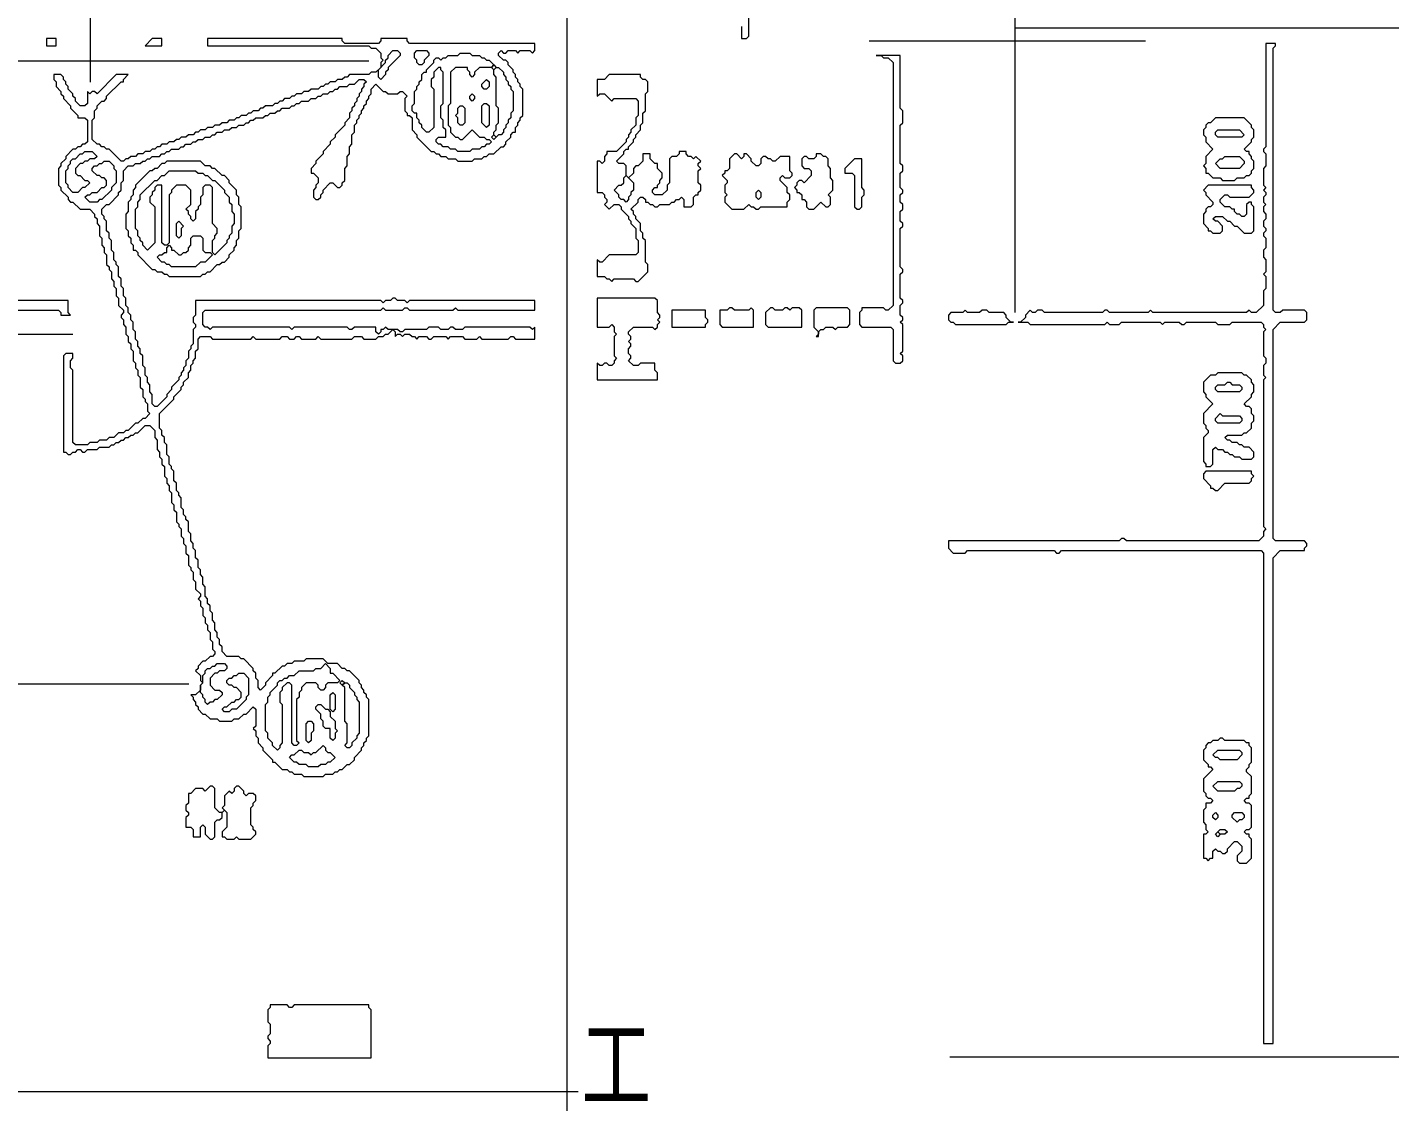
# Model space of a CAD drawing. Header units: millimetres. Extents: x 3 to 412, y 4 to 290.
# Drawn here: x 302.83 to 352.44, y 106.4 to 145.87 of the extents above; entities that cross this region are included whole.
import ezdxf

# ---------------------------------------------------------------- set-up
doc = ezdxf.new("R2010")
doc.units = ezdxf.units.MM
for name, color, linetype, lineweight in [('OCR_TEXT', 6, 'CONTINUOUS', 0), ('TRACE_CURVE', 6, 'CONTINUOUS', 0), ('TRACE_STRAIGHT', 5, 'CONTINUOUS', 0), ('TRACE_TEXT_SYMBOL', 6, 'CONTINUOUS', 0)]:
    doc.layers.add(name, color=color, linetype=linetype, lineweight=lineweight)
doc.styles.add('wqy-unicode', font='wqy-unicode')

msp = doc.modelspace()

# ---------------------------------------------------------------- linework, layer by layer
at = {"layer": 'TRACE_CURVE', "color": 6}
for points in [[(328.842, 145.899), (328.842, 145.461), (329.017, 145.461), (329.104, 145.549), (329.104, 150.278)], [(309.4, 145.461), (309.4, 145.198), (315.268, 145.198), (315.355, 145.111), (315.53, 145.111), (315.705, 144.935), (315.705, 144.76), (315.793, 144.673), (315.705, 144.585), (315.705, 144.41), (315.53, 144.235), (315.355, 144.235), (315.268, 144.147), (314.567, 144.147), (314.479, 144.06), (314.392, 144.06), (314.304, 143.972), (314.129, 143.972), (314.042, 143.885), (313.866, 143.885), (313.779, 143.797), (313.691, 143.797), (313.604, 143.709), (313.516, 143.709), (313.428, 143.622), (313.166, 143.622), (313.078, 143.534), (312.903, 143.534), (312.815, 143.447), (312.64, 143.447), (312.553, 143.359), (312.465, 143.359), (312.378, 143.272), (312.202, 143.272), (312.115, 143.184), (312.027, 143.184), (311.94, 143.096), (311.852, 143.096), (311.765, 143.009), (311.502, 143.009), (311.414, 142.921), (311.327, 142.921), (311.239, 142.834), (311.064, 142.834), (310.976, 142.746), (310.889, 142.746), (310.801, 142.659), (310.626, 142.659), (310.539, 142.571), (310.451, 142.571), (310.363, 142.483), (310.188, 142.483), (310.101, 142.396), (309.926, 142.396), (309.838, 142.308), (309.663, 142.308), (309.575, 142.221), (309.4, 142.221), (309.312, 142.133), (309.137, 142.133), (309.05, 142.046), (308.962, 142.046), (308.875, 141.958), (308.699, 141.958)], [(320.522, 144.235), (320.522, 144.322), (320.347, 144.498), (320.347, 144.585), (320.259, 144.673), (320.172, 144.673), (319.997, 144.848), (319.997, 144.935), (320.084, 145.023), (320.172, 144.935), (320.259, 144.935), (320.347, 145.023), (320.61, 145.023), (320.697, 144.935), (320.785, 145.023), (321.135, 145.023), (321.223, 144.935), (321.31, 145.023), (321.31, 145.286), (316.756, 145.286), (316.669, 145.373), (316.669, 145.461), (315.705, 145.461), (315.705, 145.373), (315.618, 145.286), (314.392, 145.286), (314.304, 145.373), (314.304, 145.461), (309.4, 145.461)], [(318.508, 144.848), (318.595, 144.935), (318.946, 144.935), (319.033, 144.848), (319.296, 144.848), (319.384, 144.76), (319.471, 144.76), (319.559, 144.673), (319.646, 144.673), (319.821, 144.498), (319.734, 144.41), (319.296, 144.41), (319.121, 144.235), (319.121, 144.147), (319.033, 144.06), (318.946, 144.147), (318.946, 144.235), (318.858, 144.322), (318.858, 144.41), (318.42, 144.41), (318.245, 144.235), (318.245, 143.096), (318.157, 143.009), (318.157, 142.308), (318.245, 142.221), (318.245, 142.046), (318.42, 141.87), (318.508, 141.87), (318.595, 141.783), (318.683, 141.783), (319.033, 142.133), (319.296, 141.87), (319.471, 141.87), (319.559, 141.783), (319.646, 141.783), (319.734, 141.695), (319.646, 141.608), (319.559, 141.608), (319.471, 141.52), (319.384, 141.52), (319.296, 141.433), (319.033, 141.433), (318.946, 141.345), (318.508, 141.345), (318.42, 141.433), (318.245, 141.433), (318.157, 141.52), (317.982, 141.52), (317.895, 141.608), (317.807, 141.608), (317.72, 141.695), (317.72, 141.783), (317.807, 141.87), (318.07, 141.87), (318.07, 142.133), (317.982, 142.221), (317.982, 142.483), (317.895, 142.571), (317.895, 143.009), (317.982, 143.096), (317.982, 144.235), (317.895, 144.322), (317.895, 144.41), (317.807, 144.41)], [(347.933, 145.286), (347.933, 141.52), (347.845, 141.433), (347.845, 141.345), (347.933, 141.257), (347.933, 140.82), (347.845, 140.732), (347.845, 140.119), (347.933, 140.031), (347.845, 139.944), (347.933, 139.856), (347.933, 139.769), (347.845, 139.681), (347.845, 139.506), (347.933, 139.418), (347.845, 139.331), (347.845, 139.156), (347.933, 139.068), (347.933, 138.893), (347.845, 138.805), (347.845, 138.63), (347.933, 138.543), (347.933, 138.455), (347.845, 138.367), (347.845, 138.28), (347.933, 138.192), (347.933, 137.842), (347.845, 137.754), (347.845, 137.492), (347.933, 137.404), (347.933, 136.966), (347.845, 136.879), (347.933, 136.791), (347.933, 136.353), (347.845, 136.266), (347.845, 135.74), (347.582, 135.477), (347.407, 135.477), (347.32, 135.565), (347.232, 135.477), (343.817, 135.477), (343.729, 135.565), (343.642, 135.477), (342.24, 135.477), (342.153, 135.565), (342.065, 135.565), (341.978, 135.477), (339.876, 135.477), (339.788, 135.565), (339.613, 135.565), (339.526, 135.477), (339.438, 135.477), (339.35, 135.565), (339.175, 135.39), (339.175, 135.302), (339, 135.127), (338.913, 135.127), (339.263, 135.127), (339.35, 135.04), (342.065, 135.04), (342.153, 135.127), (342.24, 135.04), (342.591, 135.04), (342.678, 135.127)], [(348.283, 135.477), (348.195, 135.565), (348.195, 145.111), (348.283, 145.198), (348.283, 145.286), (347.933, 145.286)], [(317.807, 144.41), (317.632, 144.235), (317.632, 144.06), (317.544, 143.972), (317.544, 143.709), (317.632, 143.622), (317.632, 142.221), (317.457, 142.046), (317.369, 142.046), (317.194, 142.221), (317.194, 142.308), (317.107, 142.396), (317.107, 142.483), (317.019, 142.571), (317.019, 142.746), (316.931, 142.746), (316.844, 142.834), (316.844, 143.009), (316.931, 143.096), (316.931, 143.534), (317.019, 143.622), (317.019, 143.709), (317.107, 143.797), (317.107, 143.885), (317.194, 143.972), (317.194, 144.147), (317.282, 144.235), (317.369, 144.235), (317.369, 144.322), (317.632, 144.585), (317.632, 144.673), (317.72, 144.76), (317.807, 144.76), (317.895, 144.673), (317.982, 144.76), (318.07, 144.76), (318.157, 144.848), (318.508, 144.848)], [(308.699, 141.958), (308.612, 141.87), (308.437, 141.87), (308.349, 141.783), (308.262, 141.783), (308.174, 141.695), (307.999, 141.695), (307.911, 141.608), (307.736, 141.608), (307.649, 141.52), (307.561, 141.52), (307.473, 141.433), (307.386, 141.433), (307.298, 141.345), (307.123, 141.345), (307.036, 141.257), (306.86, 141.257), (306.773, 141.17), (306.598, 141.17), (306.51, 141.082), (306.423, 141.082), (306.335, 140.995), (306.247, 140.995), (305.81, 141.433), (305.722, 141.433), (305.634, 141.52), (305.547, 141.52), (305.459, 141.608), (305.372, 141.608), (305.196, 141.783), (305.196, 142.483), (305.284, 142.571), (305.284, 142.834), (305.372, 142.921), (305.372, 143.009), (305.547, 143.184), (305.634, 143.184), (305.722, 143.272), (305.722, 143.359), (306.247, 143.885), (306.335, 143.885), (306.335, 143.972), (306.51, 144.147), (306.072, 144.147), (305.372, 143.447), (305.284, 143.534), (305.196, 143.534), (305.109, 143.447), (305.021, 143.534), (305.021, 143.096), (304.934, 143.009), (304.759, 143.009), (304.583, 143.184), (304.583, 143.272), (304.496, 143.359), (304.496, 143.447), (304.321, 143.622), (304.321, 143.709), (304.233, 143.797), (304.233, 143.885), (304.146, 143.972), (304.146, 144.06), (304.058, 144.147), (303.795, 144.147)], [(303.795, 144.147), (303.795, 143.972), (303.883, 143.885), (303.883, 143.709), (304.058, 143.534), (304.058, 143.447), (304.146, 143.359), (304.146, 143.272), (304.408, 143.009), (304.408, 142.921), (304.671, 142.659), (304.671, 142.571), (304.934, 142.571), (305.021, 142.483), (305.021, 141.695), (304.934, 141.608), (304.846, 141.608), (304.759, 141.52), (304.671, 141.52), (304.583, 141.433), (304.496, 141.433), (304.233, 141.17), (304.233, 141.082), (304.058, 140.907), (304.058, 140.82), (303.97, 140.732), (303.97, 140.119), (304.058, 140.031), (304.058, 139.944), (304.321, 139.681), (304.321, 139.593), (304.408, 139.506), (304.496, 139.506), (304.759, 139.243), (305.109, 139.243), (305.284, 139.068), (305.284, 138.98), (305.372, 138.893), (305.372, 138.718), (305.459, 138.63), (305.459, 138.28), (305.547, 138.192), (305.547, 137.93), (305.634, 137.842), (305.634, 137.667), (305.722, 137.579), (305.722, 137.229), (305.81, 137.141), (305.81, 137.054), (305.897, 136.966), (305.897, 136.704), (305.985, 136.616), (305.985, 136.441), (306.072, 136.353), (306.072, 136.09), (306.16, 136.003), (306.16, 135.74), (306.335, 135.565), (306.335, 135.477), (306.247, 135.39), (306.247, 135.302), (306.335, 135.215), (306.335, 135.04), (306.423, 134.952)], [(307.298, 141.082), (307.386, 141.17), (307.649, 141.17), (307.736, 141.257), (307.824, 141.257), (307.911, 141.345), (307.999, 141.345), (308.086, 141.433), (308.349, 141.433), (308.437, 141.52), (308.524, 141.52), (308.612, 141.608), (308.787, 141.608), (308.875, 141.695), (308.962, 141.695), (309.05, 141.783), (309.225, 141.783), (309.312, 141.87), (309.488, 141.87), (309.575, 141.958), (309.663, 141.958), (309.75, 142.046), (309.926, 142.046), (310.013, 142.133), (310.188, 142.133), (310.276, 142.221), (310.451, 142.221), (310.539, 142.308), (310.714, 142.308), (310.801, 142.396), (310.889, 142.396), (310.976, 142.483), (311.064, 142.483), (311.152, 142.571), (311.414, 142.571), (311.502, 142.659), (311.589, 142.659), (311.677, 142.746), (311.852, 142.746), (311.94, 142.834), (312.027, 142.834), (312.115, 142.921), (312.378, 142.921), (312.465, 143.009), (312.553, 143.009), (312.64, 143.096), (312.728, 143.096), (312.815, 143.184), (313.078, 143.184), (313.166, 143.272), (313.341, 143.272), (313.428, 143.359), (313.516, 143.359), (313.604, 143.447), (313.779, 143.447), (313.866, 143.534), (313.954, 143.534), (314.042, 143.622), (314.129, 143.622), (314.217, 143.709), (314.479, 143.709), (314.567, 143.797), (314.742, 143.797), (314.917, 143.972)], [(314.917, 143.972), (315.092, 143.972), (315.18, 143.885), (315.092, 143.797), (315.092, 143.709), (315.005, 143.622), (315.005, 143.534), (314.917, 143.447), (314.917, 143.359), (314.83, 143.272), (314.83, 143.184), (314.742, 143.096), (314.742, 143.009), (314.655, 142.921), (314.655, 142.834), (314.567, 142.746), (314.567, 142.571), (314.392, 142.396), (314.392, 142.308), (314.042, 141.958), (314.042, 141.87), (313.866, 141.695), (313.866, 141.608), (313.604, 141.345), (313.604, 141.257), (313.341, 140.995), (313.341, 140.907), (313.166, 140.732), (313.166, 140.557), (313.253, 140.557), (313.428, 140.382), (313.428, 140.206), (313.341, 140.119), (313.341, 140.031), (313.253, 139.944), (313.253, 139.681), (313.341, 139.593), (313.428, 139.593), (313.516, 139.681), (313.516, 139.769), (313.604, 139.856), (313.604, 139.944), (313.866, 140.206), (313.954, 140.206), (314.129, 140.031), (314.217, 140.031), (314.304, 140.119), (314.304, 140.206), (314.392, 140.294), (314.392, 140.732), (314.479, 140.82), (314.479, 141.17), (314.567, 141.257), (314.567, 141.52), (314.655, 141.608), (314.655, 141.958), (314.742, 142.046), (314.742, 142.308), (314.83, 142.396), (314.83, 142.483), (314.917, 142.571), (314.917, 142.659), (315.005, 142.746), (315.005, 142.834)], [(315.005, 142.834), (315.092, 142.921), (315.092, 143.009), (315.18, 143.096), (315.18, 143.184), (315.268, 143.272), (315.268, 143.359), (315.355, 143.447), (315.355, 143.622), (315.53, 143.797), (315.793, 143.534), (315.881, 143.534), (315.968, 143.447), (316.318, 143.447), (316.406, 143.534), (316.494, 143.534), (316.669, 143.359), (316.581, 143.272), (316.581, 142.834), (316.669, 142.746), (316.669, 142.659), (316.756, 142.659), (316.844, 142.571), (316.844, 142.133), (317.019, 141.958), (317.019, 141.87), (317.544, 141.345), (317.632, 141.345), (317.72, 141.257), (317.807, 141.257), (317.895, 141.17), (318.07, 141.17), (318.157, 141.082), (318.42, 141.082), (318.508, 140.995), (319.033, 140.995), (319.121, 141.082), (319.384, 141.082), (319.471, 141.17), (319.559, 141.17), (319.646, 141.257), (319.821, 141.257), (320.084, 141.52), (320.172, 141.52), (320.259, 141.608), (320.259, 141.695), (320.434, 141.87), (320.434, 141.958), (320.522, 142.046), (320.61, 142.046), (320.61, 142.221), (320.697, 142.308), (320.697, 142.396), (320.785, 142.483), (320.785, 142.571), (320.872, 142.659), (320.872, 143.622), (320.785, 143.709), (320.785, 143.797), (320.697, 143.885), (320.697, 143.972), (320.61, 144.06), (320.61, 144.147), (320.522, 144.235)], [(307.911, 132.5), (307.911, 132.412), (307.561, 132.062), (307.473, 132.062), (307.386, 132.15), (307.386, 132.5), (307.298, 132.588), (307.298, 132.85), (307.211, 132.938), (307.211, 133.113), (307.123, 133.201), (307.123, 133.463), (307.036, 133.551), (307.036, 133.901), (306.948, 133.989), (306.948, 134.164), (306.86, 134.251), (306.86, 134.427), (306.773, 134.514), (306.773, 134.777), (306.685, 134.864), (306.685, 135.127), (306.598, 135.215), (306.598, 135.39), (306.51, 135.477), (306.51, 135.653), (306.423, 135.74), (306.423, 136.003), (306.335, 136.09), (306.335, 136.353), (306.247, 136.441), (306.247, 136.704), (306.16, 136.791), (306.16, 137.141), (306.072, 137.229), (306.072, 137.317), (305.985, 137.404), (305.985, 137.667), (305.897, 137.754), (305.897, 138.105), (305.81, 138.192), (305.81, 138.367), (305.722, 138.455), (305.722, 138.805), (305.634, 138.893), (305.634, 138.98), (305.547, 139.068), (305.547, 139.243), (305.722, 139.418), (305.81, 139.418), (306.16, 139.769), (306.16, 139.856), (306.247, 139.944), (306.247, 140.206), (306.335, 140.294), (306.335, 140.644), (306.51, 140.82), (306.685, 140.82), (306.773, 140.907), (306.948, 140.907), (307.036, 140.995), (307.123, 140.995), (307.211, 141.082), (307.298, 141.082)], [(315.705, 134.864), (315.705, 134.777), (315.618, 134.689), (315.53, 134.777), (315.53, 134.952), (314.742, 134.952), (314.655, 134.864), (314.567, 134.864), (314.479, 134.952), (312.553, 134.952), (312.465, 134.864), (312.378, 134.952), (309.575, 134.952), (309.488, 134.864), (309.4, 134.952), (309.312, 134.952), (309.225, 135.04), (309.225, 135.477), (309.312, 135.565), (315.705, 135.565), (315.793, 135.653), (315.881, 135.565), (316.494, 135.565), (316.581, 135.653), (316.669, 135.653), (316.756, 135.565), (318.333, 135.565), (318.42, 135.653), (318.508, 135.565), (321.31, 135.565), (321.31, 135.915), (316.756, 135.915), (316.669, 135.828), (316.581, 135.915), (316.318, 135.915), (316.231, 136.003), (316.143, 136.003), (316.056, 135.915), (315.881, 135.915), (315.793, 135.828), (315.705, 135.915), (308.962, 135.915), (308.962, 135.39), (308.875, 135.302), (308.875, 135.127), (308.962, 135.04), (308.962, 134.952), (308.875, 134.864), (308.875, 134.339), (308.787, 134.251), (308.787, 134.164), (308.699, 134.076), (308.699, 133.814), (308.612, 133.726), (308.612, 133.551), (308.524, 133.463), (308.524, 133.376), (308.437, 133.288), (308.437, 133.201), (308.349, 133.113), (308.349, 133.025), (308.086, 132.763), (308.086, 132.675), (307.911, 132.5)], [(342.678, 135.127), (344.079, 135.127), (344.167, 135.04), (344.255, 135.127), (344.78, 135.127), (344.868, 135.04), (344.955, 135.04), (345.043, 135.127), (346.094, 135.127), (346.181, 135.04), (346.619, 135.04), (346.707, 135.127), (347.758, 135.127), (347.845, 135.04), (347.845, 134.952), (347.933, 134.864), (347.845, 134.777), (347.845, 133.901), (347.933, 133.814), (347.933, 133.638), (347.845, 133.551), (347.845, 133.201), (347.933, 133.113), (347.845, 133.025), (347.845, 127.683), (347.933, 127.596), (347.845, 127.508), (347.845, 127.333), (347.67, 127.158), (342.853, 127.158), (342.766, 127.245), (342.678, 127.245), (342.591, 127.158), (336.373, 127.158), (336.373, 126.895), (336.548, 126.72), (336.986, 126.72), (337.074, 126.808), (340.226, 126.808), (340.314, 126.72), (340.401, 126.72), (340.489, 126.808), (347.758, 126.808), (347.845, 126.72), (347.845, 108.855), (348.195, 108.855), (348.195, 126.545), (348.458, 126.808), (349.334, 126.808), (349.334, 126.895), (349.422, 126.983), (349.422, 127.07), (349.334, 127.158), (348.283, 127.158), (348.195, 127.245), (348.195, 134.864), (348.458, 135.127), (349.334, 135.127), (349.422, 135.215), (349.422, 135.477), (349.334, 135.565), (348.546, 135.565), (348.458, 135.477), (348.283, 135.477)], [(306.423, 134.952), (306.423, 134.689), (306.51, 134.602), (306.51, 134.427), (306.598, 134.339), (306.598, 134.164), (306.685, 134.076), (306.685, 133.726), (306.773, 133.638), (306.773, 133.463), (306.86, 133.376), (306.86, 133.201), (306.948, 133.113), (306.948, 132.763), (307.036, 132.675), (307.036, 132.412), (307.123, 132.325), (307.123, 132.237), (307.211, 132.15), (307.211, 131.887), (307.298, 131.799), (307.123, 131.624), (307.036, 131.624), (306.86, 131.449), (306.773, 131.449), (306.51, 131.186), (306.423, 131.186), (306.335, 131.099), (306.16, 131.099), (305.985, 130.924), (305.81, 130.924), (305.722, 130.836), (305.459, 130.836), (305.372, 130.748), (305.109, 130.748), (305.021, 130.661), (304.583, 130.661), (304.496, 130.748), (304.496, 133.376), (304.408, 133.463), (304.408, 133.726), (304.496, 133.814), (304.496, 133.989), (304.233, 133.989), (304.146, 133.901), (304.146, 130.398), (304.233, 130.398), (304.321, 130.311), (304.408, 130.311), (304.496, 130.398), (304.583, 130.398), (304.671, 130.486), (304.759, 130.486), (304.846, 130.398), (304.934, 130.398), (305.021, 130.486), (305.372, 130.486), (305.459, 130.573), (305.81, 130.573), (305.897, 130.661), (305.985, 130.661), (306.072, 130.748), (306.16, 130.748), (306.247, 130.836)], [(312.728, 134.602), (312.815, 134.514), (313.341, 134.514), (313.428, 134.602), (313.516, 134.514), (314.655, 134.514), (314.742, 134.602), (315.005, 134.602), (315.092, 134.514), (315.53, 134.514), (315.618, 134.602), (315.793, 134.602), (315.881, 134.689), (315.968, 134.689), (316.143, 134.864), (316.231, 134.777), (316.231, 134.602), (316.318, 134.689), (316.406, 134.689), (316.494, 134.602), (316.581, 134.689), (316.756, 134.689), (316.844, 134.602), (316.931, 134.602), (317.019, 134.514), (317.107, 134.602), (317.369, 134.602), (317.457, 134.514), (317.544, 134.514), (317.632, 134.602), (318.07, 134.602), (318.157, 134.514), (318.245, 134.602), (318.683, 134.602), (318.771, 134.514), (319.208, 134.514), (319.296, 134.602), (319.384, 134.514), (320.347, 134.514), (320.434, 134.602), (320.522, 134.602), (320.61, 134.514), (321.31, 134.514), (321.31, 134.952), (321.223, 134.864), (321.135, 134.952), (318.771, 134.952), (318.683, 134.864), (318.42, 134.864), (318.333, 134.952), (318.245, 134.952), (318.157, 134.864), (317.895, 134.864), (317.807, 134.952), (317.457, 134.952), (317.369, 134.864), (316.581, 134.864), (316.494, 134.777), (316.406, 134.777), (316.318, 134.864), (315.968, 134.864), (315.881, 134.952), (315.793, 134.864), (315.705, 134.864)], [(309.137, 126.107), (309.05, 126.195), (309.05, 126.457), (308.962, 126.545), (308.962, 126.808), (308.875, 126.895), (308.875, 127.07), (308.787, 127.158), (308.787, 127.421), (308.699, 127.508), (308.699, 127.859), (308.612, 127.946), (308.612, 128.034), (308.524, 128.121), (308.524, 128.296), (308.437, 128.384), (308.437, 128.734), (308.349, 128.822), (308.349, 128.909), (308.262, 128.997), (308.262, 129.26), (308.174, 129.347), (308.174, 129.698), (308.086, 129.785), (308.086, 129.873), (307.999, 129.96), (307.999, 130.223), (307.911, 130.311), (307.911, 130.661), (307.824, 130.748), (307.824, 130.924), (307.736, 131.011), (307.736, 131.186), (307.649, 131.274), (307.649, 131.799), (308.174, 132.325), (308.174, 132.412), (308.437, 132.675), (308.437, 132.763), (308.524, 132.85), (308.524, 132.938), (308.699, 133.113), (308.699, 133.288), (308.787, 133.376), (308.787, 133.551), (308.875, 133.638), (308.875, 133.726), (308.962, 133.814), (308.962, 134.076), (309.05, 134.164), (309.05, 134.514), (309.137, 134.602), (309.488, 134.602), (309.575, 134.514), (310.976, 134.514), (311.064, 134.602), (311.152, 134.514), (312.027, 134.514), (312.115, 134.602), (312.29, 134.602), (312.378, 134.514), (312.553, 134.514), (312.64, 134.602), (312.728, 134.602)], [(306.247, 130.836), (306.335, 130.836), (306.423, 130.924), (306.51, 130.924), (306.598, 131.011), (306.685, 131.011), (306.773, 131.099), (306.86, 131.099), (307.123, 131.361), (307.298, 131.361), (307.473, 131.186), (307.473, 130.924), (307.561, 130.836), (307.561, 130.486), (307.649, 130.398), (307.649, 130.223), (307.736, 130.135), (307.736, 129.96), (307.824, 129.873), (307.824, 129.522), (307.911, 129.435), (307.911, 129.26), (307.999, 129.172), (307.999, 128.997), (308.086, 128.909), (308.086, 128.559), (308.174, 128.472), (308.174, 128.296), (308.262, 128.209), (308.262, 127.859), (308.349, 127.771), (308.349, 127.683), (308.437, 127.596), (308.437, 127.333), (308.524, 127.245), (308.524, 127.07), (308.612, 126.983), (308.612, 126.72), (308.699, 126.632), (308.699, 126.282), (308.787, 126.195), (308.787, 126.107), (308.875, 126.019), (308.875, 125.757), (308.962, 125.669), (308.962, 125.406), (309.137, 125.231), (309.137, 125.144), (309.05, 125.056), (309.137, 124.969), (309.137, 124.793), (309.225, 124.706), (309.225, 124.443), (309.312, 124.356), (309.312, 124.18), (309.4, 124.093), (309.4, 123.918), (309.488, 123.83), (309.488, 123.567), (309.575, 123.48), (309.575, 123.217), (309.663, 123.129), (309.663, 123.042), (309.575, 122.954)], [(315.092, 119.714), (315.092, 119.802), (315.18, 119.889), (315.18, 119.977), (315.268, 120.064), (315.268, 121.378), (315.18, 121.466), (315.18, 121.553), (315.092, 121.641), (315.092, 121.728), (315.005, 121.816), (315.005, 121.903), (314.917, 121.991), (314.917, 122.079), (314.567, 122.429), (314.479, 122.429), (314.392, 122.516), (314.304, 122.516), (314.129, 122.692), (313.779, 122.692), (313.604, 122.867), (312.991, 122.867), (312.903, 122.779), (312.553, 122.779), (312.465, 122.692), (312.29, 122.692), (312.202, 122.604), (312.115, 122.604), (311.852, 122.341), (311.765, 122.341), (311.765, 122.254), (311.502, 121.991), (311.502, 121.903), (311.327, 121.728), (311.239, 121.816), (311.239, 122.079), (311.152, 122.166), (311.152, 122.341), (311.064, 122.429), (311.064, 122.516), (310.714, 122.867), (310.626, 122.867), (310.539, 122.954), (310.101, 122.954), (309.926, 123.129), (309.926, 123.305), (309.838, 123.392), (309.838, 123.567), (309.75, 123.655), (309.75, 123.83), (309.663, 123.918), (309.663, 124.18), (309.575, 124.268), (309.575, 124.531), (309.488, 124.618), (309.488, 124.793), (309.4, 124.881), (309.4, 125.056), (309.312, 125.144), (309.312, 125.494), (309.225, 125.582), (309.225, 125.844), (309.137, 125.932), (309.137, 126.107)], [(309.575, 122.954), (309.488, 122.954), (309.312, 122.779), (309.225, 122.779), (309.05, 122.604), (309.05, 122.516), (308.962, 122.429), (309.137, 122.254), (309.137, 122.079), (309.225, 121.991), (309.137, 121.903), (309.137, 121.728), (308.962, 121.553), (308.787, 121.553), (308.875, 121.466), (308.875, 121.378), (308.962, 121.29), (308.962, 121.203), (309.05, 121.115), (309.05, 121.028), (309.225, 120.853), (309.312, 120.853), (309.488, 120.677), (309.75, 120.677), (309.838, 120.59), (310.276, 120.59), (310.363, 120.677), (310.539, 120.677), (310.714, 120.853), (310.801, 120.853), (311.064, 121.115), (311.152, 121.028), (311.152, 120.415), (311.064, 120.327), (311.152, 120.24), (311.152, 120.064), (311.239, 119.977), (311.239, 119.802), (311.414, 119.627), (311.414, 119.539), (311.765, 119.189), (311.765, 119.101), (311.852, 119.101), (312.115, 118.838), (312.29, 118.838), (312.378, 118.751), (312.465, 118.751), (312.553, 118.663), (312.815, 118.663), (312.903, 118.576), (313.604, 118.576), (313.691, 118.663), (313.954, 118.663), (314.042, 118.751), (314.129, 118.751), (314.217, 118.838), (314.304, 118.838), (314.479, 119.013), (314.567, 119.013), (314.742, 119.189), (314.742, 119.276), (315.005, 119.539), (315.005, 119.627), (315.092, 119.714)]]:
    msp.add_lwpolyline(points, dxfattribs=at)
for points in [[(316.143, 145.023), (316.318, 145.023), (316.406, 144.935), (316.406, 144.848), (315.968, 144.41), (315.968, 144.322), (315.881, 144.235), (315.881, 144.147), (315.705, 143.972), (315.618, 144.06), (315.618, 144.322), (315.881, 144.585), (315.881, 144.673), (315.968, 144.76), (315.968, 144.848)], [(316.931, 144.935), (317.019, 145.023), (317.369, 145.023), (317.457, 144.935), (317.457, 144.848), (317.282, 144.673), (317.282, 144.585), (317.194, 144.498), (317.107, 144.498), (317.019, 144.585), (317.019, 144.673), (316.931, 144.76)], [(319.734, 144.41), (319.821, 144.498), (319.909, 144.41), (319.821, 144.322)], [(319.821, 144.322), (319.909, 144.41), (319.997, 144.41), (320.172, 144.235), (320.172, 144.147), (320.259, 144.06), (320.259, 143.972), (320.347, 143.885), (320.347, 143.797), (320.434, 143.709), (320.434, 143.622), (320.522, 143.534), (320.522, 142.834), (320.434, 142.746), (320.434, 142.571), (320.347, 142.483), (320.347, 142.396), (320.259, 142.308), (320.259, 142.221), (320.172, 142.133), (320.172, 142.046), (320.084, 141.958), (319.997, 141.958), (319.909, 141.87), (319.821, 141.958), (319.821, 142.046), (319.909, 142.133), (319.909, 142.308), (319.997, 142.396), (319.997, 142.921), (319.909, 143.009), (319.909, 144.06), (319.821, 144.147)], [(319.559, 143.972), (319.646, 143.885), (319.646, 143.709), (319.559, 143.622), (319.471, 143.622), (319.384, 143.709), (319.384, 143.797)], [(318.946, 143.359), (319.033, 143.447), (319.121, 143.359), (319.121, 143.272), (319.033, 143.184), (318.946, 143.272)], [(318.508, 142.921), (318.595, 143.009), (318.683, 143.009), (318.771, 142.921), (318.771, 142.396), (318.683, 142.308), (318.595, 142.308), (318.508, 142.396), (318.508, 142.571), (318.42, 142.659), (318.508, 142.746)], [(319.384, 143.009), (319.471, 143.096), (319.559, 143.096), (319.646, 143.009), (319.646, 142.308), (319.559, 142.221), (319.384, 142.396)], [(319.734, 141.87), (319.821, 141.958), (319.909, 141.87), (319.821, 141.783)], [(304.846, 141.257), (304.934, 141.345), (305.196, 141.345), (305.372, 141.17), (305.284, 141.082), (305.109, 141.082), (305.021, 140.995), (304.934, 140.995), (304.846, 140.907), (304.759, 140.907), (304.583, 140.732), (304.583, 140.557), (304.671, 140.469), (304.759, 140.469), (304.934, 140.294), (305.021, 140.294), (305.109, 140.206), (304.934, 140.031), (304.846, 140.031), (304.671, 139.856), (304.496, 139.856), (304.321, 140.031), (304.321, 140.119), (304.233, 140.206), (304.233, 140.644), (304.321, 140.732), (304.321, 140.82), (304.408, 140.907), (304.408, 140.995), (304.496, 141.082), (304.583, 141.082), (304.759, 141.257)], [(305.547, 140.907), (305.634, 140.995), (305.81, 140.995), (305.985, 140.82), (305.985, 140.732), (306.072, 140.644), (306.072, 140.206), (305.897, 140.031), (305.897, 139.944), (305.547, 139.593), (305.459, 139.593), (305.372, 139.506), (305.109, 139.506), (304.934, 139.681), (305.021, 139.769), (305.109, 139.769), (305.196, 139.856), (305.372, 139.856), (305.547, 140.031), (305.634, 140.031), (305.722, 140.119), (305.722, 140.294), (305.634, 140.382), (305.547, 140.382), (305.459, 140.469), (305.372, 140.469), (305.196, 140.644), (305.196, 140.732), (305.284, 140.82), (305.372, 140.82), (305.459, 140.907)], [(309.663, 122.604), (309.75, 122.692), (310.013, 122.692), (310.101, 122.604), (310.101, 122.516), (310.013, 122.429), (309.838, 122.429), (309.75, 122.341), (309.663, 122.341), (309.488, 122.166), (309.488, 121.903), (309.663, 121.728), (309.838, 121.728), (309.926, 121.641), (309.926, 121.553), (309.75, 121.378), (309.663, 121.378), (309.575, 121.29), (309.488, 121.29), (309.4, 121.203), (309.312, 121.29), (309.312, 121.378), (309.225, 121.466), (309.225, 121.553), (309.137, 121.641), (309.137, 121.903), (309.225, 121.991), (309.225, 122.254), (309.312, 122.341), (309.312, 122.429), (309.4, 122.516), (309.488, 122.516), (309.575, 122.604)], [(313.691, 122.692), (313.866, 122.516), (313.866, 122.341), (313.954, 122.341), (314.217, 122.079), (314.129, 121.991), (313.779, 121.991), (313.691, 121.903), (313.691, 121.816), (313.604, 121.728), (313.516, 121.728), (313.428, 121.816), (313.428, 121.903), (313.341, 121.991), (312.991, 121.991), (312.815, 121.816), (312.815, 121.728), (312.728, 121.641), (312.728, 121.466), (312.64, 121.378), (312.64, 119.889), (312.728, 119.802), (312.64, 119.714), (312.553, 119.714), (312.465, 119.802), (312.465, 121.903), (312.378, 121.991), (312.29, 121.991), (312.115, 121.816), (312.115, 121.728), (312.027, 121.641), (312.027, 121.29), (312.115, 121.203), (312.115, 119.802), (312.027, 119.714), (312.027, 119.627), (311.94, 119.539), (311.765, 119.714), (311.765, 119.802), (311.589, 119.977), (311.589, 120.152), (311.502, 120.24), (311.502, 121.203), (311.589, 121.29), (311.589, 121.466), (311.677, 121.553), (311.677, 121.641), (311.94, 121.903), (311.94, 121.991), (312.027, 122.079), (312.115, 122.079), (312.202, 122.166), (312.29, 122.166), (312.378, 122.254), (312.553, 122.254), (312.728, 122.429), (313.253, 122.429), (313.341, 122.516), (313.516, 122.516)], [(310.451, 122.254), (310.539, 122.341), (310.714, 122.341), (310.889, 122.166), (310.889, 121.553), (310.801, 121.466), (310.801, 121.378), (310.451, 121.028), (310.276, 121.028), (310.188, 120.94), (310.013, 120.94), (309.926, 121.028), (310.013, 121.115), (310.101, 121.115), (310.276, 121.29), (310.363, 121.29), (310.451, 121.378), (310.539, 121.378), (310.626, 121.466), (310.626, 121.641), (310.451, 121.816), (310.363, 121.816), (310.276, 121.903), (310.188, 121.903), (310.101, 121.991), (310.101, 122.079), (310.188, 122.166), (310.276, 122.166), (310.363, 122.254)], [(314.217, 121.991), (314.304, 122.079), (314.392, 121.991), (314.304, 121.903)], [(313.866, 121.553), (313.954, 121.641), (314.042, 121.553), (314.042, 121.028), (313.954, 120.94), (313.866, 121.028)], [(314.304, 121.903), (314.392, 121.991), (314.479, 121.991), (314.567, 121.903), (314.567, 121.816), (314.742, 121.641), (314.742, 121.553), (314.83, 121.466), (314.83, 121.378), (314.917, 121.29), (314.917, 120.152), (314.83, 120.064), (314.83, 119.977), (314.655, 119.802), (314.655, 119.714), (314.567, 119.627), (314.479, 119.627), (314.392, 119.714), (314.479, 119.802), (314.479, 120.502), (314.392, 120.59), (314.392, 121.816)], [(313.341, 121.115), (313.428, 121.203), (313.516, 121.203), (313.691, 121.028), (313.779, 121.028), (313.866, 120.94), (313.866, 120.765), (314.042, 120.59), (314.042, 120.327), (314.129, 120.24), (314.042, 120.152), (314.042, 119.977), (313.954, 119.889), (313.866, 119.977), (313.866, 120.327), (313.691, 120.327), (313.604, 120.415), (313.604, 120.59), (313.516, 120.677), (313.516, 120.853), (313.341, 121.028)], [(312.991, 120.502), (313.078, 120.59), (313.166, 120.59), (313.253, 120.502), (313.253, 120.24), (313.166, 120.152), (313.166, 119.889), (313.078, 119.802), (312.991, 119.889)], [(313.604, 119.714), (313.691, 119.627), (313.691, 119.539), (313.779, 119.451), (313.866, 119.451), (314.042, 119.276), (313.866, 119.101), (313.779, 119.101), (313.691, 119.013), (313.516, 119.013), (313.428, 118.926), (313.078, 118.926), (312.991, 119.013), (312.728, 119.013), (312.64, 119.101), (312.553, 119.101), (312.378, 119.276), (312.465, 119.364), (312.553, 119.364), (312.728, 119.539), (312.815, 119.539), (312.903, 119.451), (313.078, 119.451), (313.166, 119.364), (313.253, 119.451), (313.341, 119.451)]]:
    msp.add_lwpolyline(points, close=True, dxfattribs=at)
at = {"layer": 'TRACE_STRAIGHT', "color": 5}
for p, q in [((338.795, 150.146), (338.795, 135.481)), ((305.118, 149.128), (305.118, 143.873)), ((322.477, 146.298), (322.477, 106.402)), ((333.483, 145.373), (343.554, 145.373)), ((338.795, 145.848), (360.368, 145.848)), ((300.308, 144.655), (315.268, 144.655)), ((290.178, 134.695), (304.496, 134.695)), ((292.186, 121.953), (308.717, 121.953)), ((336.428, 108.362), (360.368, 108.362)), ((298.804, 107.103), (322.887, 107.103))]:
    msp.add_line(p, q, dxfattribs=at)
at = {"layer": 'TRACE_TEXT_SYMBOL', "color": 6}
for points in [[(303.533, 145.461), (303.533, 145.198), (303.883, 145.198), (303.883, 145.461)], [(307.386, 145.461), (307.123, 145.198), (307.736, 145.198), (307.736, 145.461)], [(333.746, 144.848), (333.921, 144.848), (334.008, 144.76), (334.184, 144.76), (334.359, 144.585), (334.359, 135.74), (334.184, 135.565), (334.096, 135.565), (334.008, 135.653), (333.22, 135.653), (333.22, 135.565), (333.133, 135.477), (333.133, 135.04), (333.22, 134.952), (334.271, 134.952), (334.359, 134.864), (334.359, 133.726), (334.446, 133.638), (334.621, 133.638), (334.709, 133.726), (334.709, 133.901), (334.621, 133.989), (334.709, 134.076), (334.709, 135.04), (334.621, 135.127), (334.709, 135.215), (334.709, 135.302), (334.621, 135.39), (334.621, 135.74), (334.709, 135.828), (334.709, 135.915), (334.621, 136.003), (334.621, 136.879), (334.709, 136.966), (334.709, 137.054), (334.621, 137.141), (334.621, 138.543), (334.709, 138.63), (334.709, 138.718), (334.621, 138.805), (334.621, 139.156), (334.709, 139.243), (334.709, 139.418), (334.621, 139.506), (334.621, 139.769), (334.709, 139.856), (334.709, 139.944), (334.621, 140.031), (334.621, 140.557), (334.709, 140.644), (334.709, 140.82), (334.621, 140.907), (334.621, 142.308), (334.709, 142.396), (334.709, 142.834), (334.621, 142.921), (334.621, 144.848)], [(346.094, 142.571), (345.919, 142.396), (345.831, 142.396), (345.743, 142.308), (345.743, 142.221), (345.656, 142.133), (345.656, 141.958), (345.743, 141.87), (345.743, 141.695), (346.006, 141.433), (345.743, 141.17), (345.743, 140.907), (345.656, 140.82), (345.743, 140.732), (345.743, 140.557), (345.831, 140.557), (346.006, 140.382), (346.269, 140.382), (346.356, 140.294), (346.794, 140.294), (346.882, 140.382), (347.145, 140.382), (347.232, 140.469), (347.32, 140.469), (347.407, 140.557), (347.407, 140.644), (347.495, 140.732), (347.495, 140.995), (347.407, 141.082), (347.407, 141.17), (347.32, 141.257), (347.32, 141.345), (347.232, 141.345), (347.145, 141.433), (347.407, 141.695), (347.407, 141.783), (347.495, 141.87), (347.495, 142.133), (347.407, 142.221), (347.407, 142.308), (347.145, 142.571)], [(346.094, 142.046), (346.181, 142.133), (346.969, 142.133), (347.145, 141.958), (347.057, 141.87), (346.181, 141.87), (346.094, 141.958)], [(328.579, 141.257), (328.404, 141.082), (328.404, 140.732), (328.316, 140.644), (328.229, 140.644), (328.229, 140.557), (328.141, 140.469), (328.316, 140.294), (328.316, 140.206), (328.229, 140.119), (328.229, 139.856), (328.316, 139.769), (328.229, 139.681), (328.229, 139.506), (328.491, 139.243), (328.929, 139.243), (329.104, 139.418), (329.192, 139.331), (329.279, 139.331), (329.367, 139.243), (329.455, 139.243), (329.542, 139.331), (330.505, 139.331), (330.505, 139.506), (330.593, 139.593), (330.593, 139.769), (330.505, 139.856), (330.505, 140.031), (330.243, 140.294), (330.243, 140.382), (330.33, 140.469), (330.418, 140.382), (330.593, 140.382), (330.681, 140.469), (330.681, 140.557), (330.593, 140.644), (330.593, 141.17), (330.243, 141.17), (330.068, 140.995), (329.98, 140.995), (329.892, 141.082), (329.805, 141.082), (329.717, 141.17), (329.63, 141.17), (329.542, 141.082), (329.542, 140.907), (329.455, 140.82), (329.367, 140.82), (329.192, 140.995), (329.192, 141.082), (329.017, 141.257), (328.929, 141.257), (328.929, 141.17), (328.842, 141.082), (328.666, 141.257)], [(331.556, 141.257), (331.556, 141.17), (331.469, 141.082), (331.294, 141.082), (331.206, 141.17), (331.118, 141.17), (331.031, 141.082), (331.031, 140.82), (331.118, 140.732), (331.294, 140.732), (331.381, 140.644), (331.381, 140.469), (331.118, 140.206), (331.031, 140.294), (330.943, 140.294), (330.856, 140.206), (330.856, 140.119), (330.768, 140.031), (330.856, 139.944), (330.856, 139.856), (330.943, 139.856), (331.031, 139.769), (331.031, 139.593), (331.118, 139.593), (331.206, 139.506), (331.206, 139.331), (331.294, 139.243), (331.469, 139.243), (331.732, 139.506), (331.907, 139.331), (331.994, 139.331), (332.082, 139.418), (332.082, 139.681), (331.994, 139.769), (332.169, 139.944), (332.169, 140.294), (332.082, 140.382), (332.082, 140.732), (331.994, 140.82), (331.994, 141.082), (331.907, 141.17), (331.819, 141.17), (331.732, 141.257)], [(332.958, 141.082), (332.607, 140.732), (332.607, 140.557), (332.87, 140.557), (332.958, 140.469), (332.958, 139.331), (333.045, 139.243), (333.133, 139.243), (333.22, 139.331), (333.22, 139.681), (333.308, 139.769), (333.308, 139.944), (333.22, 140.031), (333.22, 141.082)], [(346.356, 141.082), (346.444, 141.17), (346.969, 141.17), (347.145, 140.995), (347.145, 140.907), (346.969, 140.732), (346.269, 140.732), (346.094, 140.907), (346.269, 141.082)], [(324.55, 140.382), (324.638, 140.469), (324.901, 140.206), (324.901, 139.944), (324.813, 139.856), (324.813, 139.769), (324.726, 139.681), (324.726, 139.593), (324.638, 139.506), (324.55, 139.593), (324.463, 139.593), (324.375, 139.681), (324.375, 139.769), (324.2, 139.944), (324.375, 140.119), (324.463, 140.119), (324.55, 140.206)], [(329.367, 139.856), (329.455, 139.944), (329.542, 139.856), (329.542, 139.681), (329.455, 139.593), (329.367, 139.681)], [(345.831, 140.119), (345.656, 139.944), (345.743, 139.856), (345.743, 139.769), (346.006, 139.506), (346.006, 139.418), (345.919, 139.331), (345.831, 139.331), (345.743, 139.243), (345.743, 139.156), (345.656, 139.068), (345.656, 138.718), (345.831, 138.543), (345.831, 138.455), (345.919, 138.455), (346.006, 138.367), (346.269, 138.367), (346.356, 138.455), (346.356, 138.63), (346.181, 138.805), (346.094, 138.805), (346.006, 138.893), (346.094, 138.98), (346.356, 138.98), (346.532, 138.805), (346.619, 138.805), (346.794, 138.63), (346.882, 138.63), (347.145, 138.367), (347.407, 138.367), (347.495, 138.455), (347.495, 139.331), (347.407, 139.418), (347.407, 139.506), (347.32, 139.506), (347.232, 139.418), (347.232, 139.068), (347.145, 138.98), (347.057, 138.98), (346.969, 139.068), (346.882, 139.068), (346.794, 139.156), (346.794, 139.243), (346.707, 139.243), (346.619, 139.331), (346.444, 139.331), (346.269, 139.506), (346.269, 139.593), (346.444, 139.769), (346.532, 139.769), (346.619, 139.681), (347.32, 139.681), (347.495, 139.856), (347.495, 139.944), (347.407, 140.031), (347.407, 140.119)], [(308.262, 138.718), (308.349, 138.805), (308.524, 138.63), (308.437, 138.543), (308.437, 138.28), (308.349, 138.192), (308.262, 138.28)], [(308.787, 138.192), (308.875, 138.28), (309.137, 138.28), (309.225, 138.192), (309.225, 137.754), (309.312, 137.667), (309.488, 137.667), (309.575, 137.579), (309.312, 137.317), (309.137, 137.317), (308.962, 137.141), (308.086, 137.141), (307.999, 137.229), (307.911, 137.229), (307.824, 137.317), (307.736, 137.317), (307.561, 137.492), (307.649, 137.579), (307.736, 137.579), (307.824, 137.667), (307.911, 137.667), (307.911, 137.842), (307.999, 137.93), (308.086, 137.842), (308.086, 137.754), (308.174, 137.754), (308.349, 137.579), (308.437, 137.579), (308.524, 137.667), (308.612, 137.667), (308.699, 137.754), (308.699, 137.842), (308.787, 137.93)], [(323.587, 136.003), (323.587, 134.952), (324.025, 134.952), (324.113, 135.04), (324.2, 134.952), (324.2, 134.777), (324.288, 134.689), (324.2, 134.602), (324.2, 133.901), (324.288, 133.814), (324.2, 133.726), (324.2, 133.638), (324.113, 133.551), (324.025, 133.551), (323.937, 133.638), (323.85, 133.638), (323.762, 133.551), (323.675, 133.551), (323.587, 133.638), (323.587, 133.025), (325.776, 133.025), (325.776, 133.288), (325.689, 133.376), (325.689, 133.638), (325.163, 133.638), (325.076, 133.551), (324.901, 133.551), (324.726, 133.726), (324.813, 133.814), (324.813, 133.901), (324.726, 133.989), (324.726, 134.164), (324.813, 134.251), (324.813, 134.339), (324.726, 134.427), (324.813, 134.514), (324.813, 134.602), (324.726, 134.689), (324.726, 134.777), (324.901, 134.952), (325.601, 134.952), (325.689, 134.864), (325.776, 134.952), (325.776, 135.04), (325.864, 135.127), (325.776, 135.215), (325.864, 135.302), (325.864, 135.39), (325.776, 135.477), (325.776, 135.915), (325.689, 136.003)], [(301.518, 135.915), (301.518, 135.653), (301.606, 135.565), (303.97, 135.565), (304.058, 135.477), (304.058, 135.39), (304.408, 135.39), (304.321, 135.477), (304.321, 135.915)], [(326.302, 135.565), (326.302, 134.952), (327.528, 134.952), (327.528, 135.04), (327.616, 135.127), (327.616, 135.215), (327.528, 135.302), (327.528, 135.565)], [(328.404, 135.653), (328.316, 135.565), (328.053, 135.565), (328.053, 135.04), (328.141, 134.952), (329.279, 134.952), (329.279, 135.565), (329.192, 135.653), (329.104, 135.565), (328.579, 135.565), (328.491, 135.653)], [(329.892, 135.653), (329.717, 135.477), (329.717, 135.04), (329.805, 134.952), (331.031, 134.952), (331.031, 135.565), (330.943, 135.653), (330.681, 135.653), (330.593, 135.565), (330.505, 135.653), (330.418, 135.653), (330.33, 135.565), (330.068, 135.565), (329.98, 135.653)], [(331.556, 135.653), (331.469, 135.565), (331.469, 134.952), (331.644, 134.777), (331.644, 134.689), (331.556, 134.602), (331.644, 134.602), (331.644, 134.777), (331.732, 134.864), (331.819, 134.864), (331.907, 134.952), (332.169, 134.952), (332.257, 134.864), (332.345, 134.952), (332.695, 134.952), (332.782, 135.04), (332.782, 135.565), (332.695, 135.653)], [(336.986, 135.565), (336.898, 135.477), (336.461, 135.477), (336.373, 135.39), (336.373, 135.215), (336.461, 135.127), (336.548, 135.127), (336.636, 135.04), (338.475, 135.04), (338.562, 135.127), (338.737, 135.127), (338.65, 135.127), (338.475, 135.302), (338.475, 135.39), (338.387, 135.477), (337.862, 135.477), (337.774, 135.565), (337.599, 135.565), (337.511, 135.477), (337.074, 135.477)], [(346.444, 132.85), (346.532, 132.938), (346.619, 132.938), (346.707, 132.85), (346.969, 132.85), (347.057, 132.763), (347.057, 132.675), (346.969, 132.588), (346.181, 132.588), (346.094, 132.675), (346.094, 132.763), (346.181, 132.85)], [(346.269, 131.799), (346.356, 131.712), (346.969, 131.712), (347.057, 131.624), (347.057, 131.537), (346.969, 131.449), (346.181, 131.449), (346.094, 131.537), (346.094, 131.624)], [(345.743, 129.698), (345.656, 129.61), (345.656, 129.435), (345.919, 129.172), (345.919, 129.085), (346.006, 129.085), (346.094, 128.997), (346.181, 128.997), (346.444, 129.26), (347.32, 129.26), (347.407, 129.347), (347.407, 129.435), (347.495, 129.522), (347.407, 129.61), (347.407, 129.698)], [(346.181, 119.539), (346.969, 119.539), (347.057, 119.451), (347.057, 119.364), (346.882, 119.189), (346.269, 119.189), (346.181, 119.276), (346.094, 119.276), (346.006, 119.364)], [(346.181, 118.4), (346.969, 118.4), (347.057, 118.313), (347.057, 118.225), (346.969, 118.138), (346.882, 118.138), (346.794, 118.05), (346.181, 118.05), (346.006, 118.225)], [(346.006, 117.174), (346.094, 117.262), (346.181, 117.174), (346.181, 117.087), (346.094, 116.999), (346.006, 117.087)], [(346.707, 117.174), (346.794, 117.262), (347.057, 117.262), (347.145, 117.174), (347.145, 117.087), (347.057, 116.999), (346.969, 116.999), (346.882, 116.912), (346.707, 117.087)], [(346.181, 116.561), (346.269, 116.649), (346.444, 116.649), (346.532, 116.561), (346.444, 116.474), (346.269, 116.474)], [(346.094, 116.474), (346.181, 116.561), (346.269, 116.474), (346.181, 116.386)], [(311.677, 110.256), (311.677, 110.168), (311.589, 110.081), (311.589, 109.643), (311.677, 109.555), (311.677, 109.205), (311.589, 109.118), (311.589, 109.03), (311.677, 108.942), (311.677, 108.855), (311.589, 108.767), (311.589, 108.329), (315.355, 108.329), (315.355, 110.081), (315.268, 110.168), (315.268, 110.256), (312.553, 110.256), (312.465, 110.168), (312.378, 110.168), (312.29, 110.256)]]:
    msp.add_lwpolyline(points, close=True, dxfattribs=at)
for points in [[(324.025, 144.147), (323.85, 143.972), (323.587, 143.972), (323.587, 143.359), (323.675, 143.447), (323.85, 143.447), (324.113, 143.184), (324.2, 143.272), (324.988, 143.272), (325.076, 143.184), (325.076, 142.659), (324.988, 142.571), (324.988, 142.308), (324.813, 142.133), (324.813, 142.046), (324.726, 141.958), (324.726, 141.87), (324.638, 141.783), (324.638, 141.695), (324.288, 141.345), (323.937, 141.345), (323.937, 141.257), (323.85, 141.17), (323.85, 140.995), (323.762, 140.907), (323.675, 140.995), (323.587, 140.995), (323.587, 139.856), (323.762, 139.856), (323.85, 139.769), (323.85, 139.681), (323.937, 139.593), (323.937, 139.506), (323.85, 139.418), (324.025, 139.243), (324.2, 139.418), (324.375, 139.418), (324.463, 139.331), (324.463, 139.243), (324.726, 138.98), (324.726, 138.893), (324.813, 138.805), (324.813, 138.718), (324.988, 138.543), (324.988, 138.192), (325.076, 138.105), (325.076, 137.667), (324.988, 137.579), (324.025, 137.579), (323.762, 137.317), (323.675, 137.317), (323.587, 137.404), (323.587, 136.791), (323.85, 136.791), (323.937, 136.704), (324.025, 136.704), (324.113, 136.616), (324.2, 136.704), (324.901, 136.704), (324.988, 136.616), (325.076, 136.616), (325.426, 136.966), (325.426, 137.229), (325.339, 137.317)], [(325.689, 140.031), (325.776, 140.031), (325.776, 140.119), (325.864, 140.206), (325.864, 140.294), (325.952, 140.382), (325.952, 140.557), (325.776, 140.732), (325.776, 140.907), (325.689, 140.907), (325.514, 141.082), (325.514, 141.257), (325.251, 141.257), (325.251, 140.995), (325.076, 140.82), (324.988, 140.82), (324.901, 140.732), (324.901, 140.557), (324.726, 140.382), (324.638, 140.469), (324.638, 140.82), (324.55, 140.907), (324.375, 140.907), (324.288, 140.995), (324.55, 141.257), (324.55, 141.345), (324.638, 141.433), (324.726, 141.433), (324.726, 141.52), (324.901, 141.695), (324.901, 141.783), (324.988, 141.87), (324.988, 141.958), (325.163, 142.133), (325.163, 142.308), (325.251, 142.396), (325.251, 142.746), (325.339, 142.834), (325.339, 143.447), (325.426, 143.534), (325.426, 143.885), (325.339, 143.972), (325.251, 143.972), (325.163, 144.06), (325.163, 144.147), (324.025, 144.147)], [(307.911, 140.995), (307.824, 140.907), (307.736, 140.907), (307.561, 140.732), (307.473, 140.732), (307.386, 140.644), (307.298, 140.644), (306.773, 140.119), (306.773, 140.031), (306.685, 139.944), (306.685, 139.769), (306.598, 139.681), (306.598, 139.593), (306.51, 139.506), (306.51, 139.156), (306.423, 139.068), (306.423, 138.543), (306.51, 138.455), (306.51, 138.28), (306.598, 138.192), (306.598, 138.017), (306.685, 137.93), (306.685, 137.754), (306.773, 137.754), (306.86, 137.667), (306.86, 137.579), (307.386, 137.054), (307.473, 137.054), (307.561, 136.966), (307.736, 136.966), (307.824, 136.879), (307.911, 136.879), (307.999, 136.791), (309.137, 136.791), (309.225, 136.879), (309.312, 136.879), (309.4, 136.966), (309.488, 136.966), (309.75, 137.229), (309.838, 137.229), (309.926, 137.317), (310.013, 137.317), (310.188, 137.492), (310.188, 137.579), (310.363, 137.754), (310.363, 137.842), (310.451, 137.93), (310.451, 138.105), (310.539, 138.192), (310.539, 138.455), (310.626, 138.543), (310.626, 139.331), (310.539, 139.418), (310.539, 139.681), (310.451, 139.769), (310.451, 139.944), (310.188, 140.206), (310.188, 140.294), (310.013, 140.469), (309.926, 140.469), (309.663, 140.732), (309.575, 140.732), (309.488, 140.82), (309.312, 140.82)], [(309.312, 140.82), (309.137, 140.995), (307.911, 140.995)], [(325.339, 137.317), (325.339, 138.105), (325.251, 138.192), (325.251, 138.367), (325.163, 138.455), (325.163, 138.718), (324.988, 138.893), (324.988, 138.98), (324.901, 139.068), (324.901, 139.156), (324.813, 139.243), (325.076, 139.506), (325.076, 139.593), (325.163, 139.681), (325.251, 139.681), (325.339, 139.593), (325.339, 139.506), (325.426, 139.506), (325.514, 139.418), (325.601, 139.418), (325.689, 139.331), (325.776, 139.331), (325.864, 139.418), (326.214, 139.418), (326.302, 139.506), (326.389, 139.506), (326.477, 139.593), (326.565, 139.593), (326.652, 139.681), (326.74, 139.593), (326.74, 139.331), (327.003, 139.331), (327.09, 139.418), (327.09, 139.681), (327.178, 139.769), (327.265, 139.769), (327.265, 139.856), (327.353, 139.944), (327.353, 140.119), (327.265, 140.206), (327.265, 140.644), (327.353, 140.732), (327.265, 140.82), (327.265, 140.907), (327.353, 140.995), (327.178, 141.17), (327.09, 141.082), (327.003, 141.17), (326.915, 141.17), (326.827, 141.257), (326.827, 141.345), (326.565, 141.345), (326.565, 141.257), (326.477, 141.17), (326.302, 141.17), (326.214, 141.082), (326.214, 140.206), (326.127, 140.119), (326.127, 139.944), (325.952, 139.769), (325.689, 139.769), (325.601, 139.856), (325.601, 139.944), (325.689, 140.031)], [(307.386, 139.769), (307.298, 139.681), (307.298, 139.506), (307.473, 139.331), (307.473, 138.017), (307.211, 137.754), (307.036, 137.93), (307.036, 138.017), (306.948, 138.105), (306.948, 138.192), (306.86, 138.28), (306.86, 138.455), (306.773, 138.543), (306.773, 139.243), (306.86, 139.331), (306.86, 139.506), (306.948, 139.593), (306.948, 139.769), (307.473, 140.294), (307.561, 140.294), (307.736, 140.469), (307.824, 140.469), (307.999, 140.644)], [(307.999, 140.644), (308.962, 140.644), (309.05, 140.557), (309.225, 140.557), (309.312, 140.469), (309.4, 140.469), (309.575, 140.294), (309.663, 140.294), (310.013, 139.944), (310.013, 139.856), (310.188, 139.681), (310.188, 139.506), (310.276, 139.418), (310.276, 139.156), (310.363, 139.068), (310.363, 138.718), (310.276, 138.63), (310.276, 138.367), (310.188, 138.28), (310.188, 138.192), (310.101, 138.105), (310.101, 138.017), (309.663, 137.579), (309.575, 137.667), (309.575, 138.105), (309.663, 138.192), (309.663, 138.28), (309.75, 138.367), (309.75, 138.543), (309.575, 138.718), (309.575, 140.031), (309.488, 140.119), (309.312, 140.119), (309.225, 140.031), (309.225, 139.769), (309.137, 139.681), (309.137, 139.418), (309.05, 139.331), (309.05, 139.243), (308.962, 139.156), (308.962, 138.893), (308.875, 138.805), (308.787, 138.893), (308.787, 138.98), (308.699, 139.068), (308.699, 139.156), (308.612, 139.243), (308.787, 139.418), (308.787, 139.944), (308.612, 140.119), (308.262, 140.119), (308.086, 139.944), (308.086, 139.856), (307.999, 139.769), (307.999, 138.017), (307.911, 137.93), (307.824, 137.93), (307.736, 138.017), (307.736, 140.119), (307.561, 140.119), (307.473, 140.031), (307.473, 139.944), (307.386, 139.856), (307.386, 139.769)], [(346.181, 133.288), (346.094, 133.201), (345.919, 133.201), (345.656, 132.938), (345.656, 132.588), (345.743, 132.5), (345.743, 132.412), (346.006, 132.15), (345.656, 131.799), (345.656, 131.449), (345.743, 131.361), (345.743, 131.274), (345.831, 131.186), (345.831, 131.099), (345.656, 130.924), (345.656, 130.048), (345.743, 129.96), (345.743, 129.873), (345.919, 129.873), (346.006, 129.96), (346.006, 130.486), (346.094, 130.573), (346.181, 130.486), (346.356, 130.486), (346.444, 130.398), (346.532, 130.398), (346.619, 130.311), (346.707, 130.311), (346.794, 130.223), (346.969, 130.223), (347.057, 130.135), (347.407, 130.135), (347.495, 130.223), (347.495, 130.398), (347.32, 130.573), (347.145, 130.573), (347.057, 130.661), (346.969, 130.661), (346.882, 130.748), (346.707, 130.748), (346.619, 130.836), (346.532, 130.836), (346.444, 130.924), (346.532, 131.011), (347.057, 131.011), (347.145, 131.099), (347.232, 131.099), (347.407, 131.274), (347.407, 131.449), (347.495, 131.537), (347.495, 131.712), (347.407, 131.799), (347.407, 131.974), (347.32, 132.062), (347.232, 132.062), (347.145, 132.15), (347.407, 132.412), (347.407, 132.5), (347.495, 132.588), (347.495, 132.85), (347.407, 132.938), (347.407, 133.025), (347.232, 133.201), (347.145, 133.201)], [(347.145, 133.201), (347.057, 133.288), (346.181, 133.288)], [(346.269, 119.977), (346.181, 119.889), (346.006, 119.889), (345.919, 119.802), (345.831, 119.802), (345.743, 119.714), (345.743, 119.627), (345.656, 119.539), (345.656, 119.189), (345.831, 119.013), (345.831, 118.926), (345.919, 118.926), (346.006, 118.838), (345.656, 118.488), (345.656, 118.05), (345.743, 117.963), (345.743, 117.875), (345.831, 117.787), (345.919, 117.787), (346.006, 117.7), (345.919, 117.612), (345.743, 117.612), (345.743, 117.437), (345.656, 117.35), (345.656, 116.912), (345.743, 116.824), (345.743, 116.649), (345.831, 116.561), (345.743, 116.474), (345.656, 116.474), (345.656, 115.598), (345.743, 115.598), (345.831, 115.511), (345.919, 115.598), (346.006, 115.598), (346.006, 115.861), (346.094, 115.948), (346.181, 115.861), (346.269, 115.861), (346.356, 115.773), (346.444, 115.773), (346.532, 115.861), (346.532, 115.948), (346.794, 116.211), (346.882, 116.211), (347.057, 116.036), (347.057, 115.861), (346.882, 115.686), (346.882, 115.511), (346.969, 115.423), (347.232, 115.423), (347.407, 115.598), (347.407, 116.299), (347.32, 116.386), (347.32, 116.474), (347.232, 116.474), (347.145, 116.561), (347.232, 116.649), (347.32, 116.649), (347.407, 116.737), (347.407, 117.525), (347.32, 117.612), (347.232, 117.612), (347.145, 117.7)], [(347.145, 117.7), (347.232, 117.787), (347.32, 117.787), (347.32, 117.875), (347.407, 117.963), (347.407, 118.576), (347.232, 118.751), (347.232, 118.838), (347.32, 118.926), (347.32, 119.013), (347.407, 119.101), (347.407, 119.627), (347.32, 119.714), (347.32, 119.802), (347.232, 119.802), (347.145, 119.889), (346.444, 119.889), (346.356, 119.977), (346.269, 119.977)], [(309.488, 118.225), (309.312, 118.05), (309.225, 118.138), (308.962, 118.138), (308.787, 117.963), (308.699, 117.963), (308.699, 117.612), (308.612, 117.525), (308.612, 117.35), (308.699, 117.262), (308.699, 117.174), (308.612, 117.087), (308.612, 116.737), (308.787, 116.737), (308.875, 116.649), (308.875, 116.386), (309.137, 116.386), (309.137, 116.737), (309.225, 116.824), (309.312, 116.737), (309.312, 116.474), (309.488, 116.299), (309.575, 116.299), (309.663, 116.386), (309.663, 116.912), (309.75, 116.999), (309.838, 116.999), (309.926, 117.087), (309.926, 117.262), (310.013, 117.35), (310.101, 117.262), (310.101, 116.737), (309.926, 116.561), (309.926, 116.386), (310.013, 116.386), (310.101, 116.299), (310.363, 116.299), (310.451, 116.386), (310.539, 116.299), (310.976, 116.299), (311.152, 116.474), (311.152, 116.561), (311.064, 116.649), (311.064, 116.737), (310.976, 116.824), (310.976, 117.437), (311.064, 117.525), (311.064, 117.612), (311.152, 117.7), (311.152, 117.875), (311.064, 117.963), (310.889, 117.963), (310.801, 117.875), (310.714, 117.963), (310.714, 118.05), (310.539, 118.225), (310.451, 118.225), (310.363, 118.138), (310.363, 118.05), (310.276, 117.963), (310.188, 118.05), (310.013, 117.875), (310.013, 117.525), (309.926, 117.437)], [(309.926, 117.437), (310.013, 117.35), (309.926, 117.262), (309.838, 117.262), (309.663, 117.437), (309.663, 118.138), (309.575, 118.225), (309.488, 118.225)]]:
    msp.add_lwpolyline(points, dxfattribs=at)

# ---------------------------------------------------------------- texts
at = {"layer": 'OCR_TEXT', "color": 6, "style": 'wqy-unicode', "width": 0.700141}
msp.add_text('工', height=2.664, dxfattribs=at).set_placement((323.004, 106.763))

doc.saveas('drawing.dxf')
